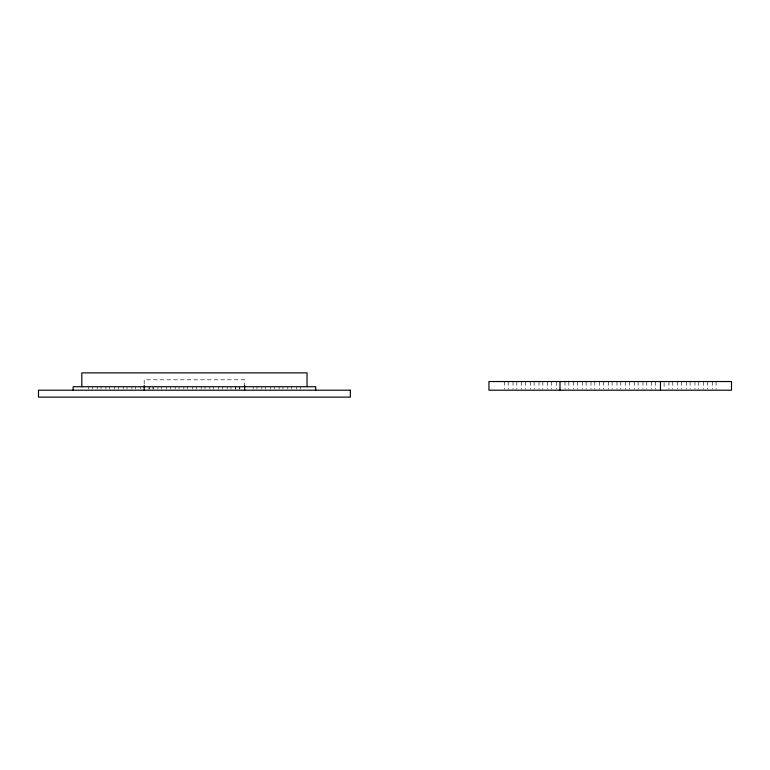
<?xml version="1.0" encoding="UTF-8"?>
<svg xmlns="http://www.w3.org/2000/svg" width="770" height="770" viewBox="0 0 770 770"><rect width="100%" height="100%" fill="white"/><g stroke="black" fill="none" stroke-linecap="round" stroke-linejoin="round"><path stroke-width="0.58" stroke-dasharray="3.85 2.89" d="M716.081 381.535L716.081 389.11M712.269 381.535L712.269 389.11M707.418 381.535L707.418 389.11M703.607 381.535L703.607 389.11M698.756 381.535L698.756 389.11M694.944 381.535L694.944 389.11M690.093 381.535L690.093 389.11M686.282 381.535L686.282 389.11M681.431 381.535L681.431 389.11M677.619 381.535L677.619 389.11M672.768 381.535L672.768 389.11M668.957 381.535L668.957 389.11M664.106 382.613L664.106 389.11M655.443 381.535L655.443 389.11M651.632 381.535L651.632 389.11M646.781 381.535L646.781 389.11M642.969 381.535L642.969 389.11M638.118 381.535L638.118 389.11M634.307 381.535L634.307 389.11M629.456 381.535L629.456 389.11M625.644 381.535L625.644 389.11M620.793 381.535L620.793 389.11M616.982 381.535L616.982 389.11M612.131 381.535L612.131 389.11M608.319 381.535L608.319 389.11M603.468 381.535L603.468 389.11M599.657 381.535L599.657 389.11M594.806 381.535L594.806 389.11M590.994 381.535L590.994 389.11M586.143 381.535L586.143 389.11M582.332 381.535L582.332 389.11M577.481 381.535L577.481 389.11M573.669 381.535L573.669 389.11M568.818 381.535L568.818 389.11M565.007 381.535L565.007 389.11M556.344 381.535L556.344 389.11M551.493 381.535L551.493 389.11M547.682 381.535L547.682 389.11M542.831 381.535L542.831 389.11M539.019 381.535L539.019 389.11M534.168 381.535L534.168 389.11M530.357 381.535L530.357 389.11M525.506 381.535L525.506 389.11M521.694 381.535L521.694 389.11M516.843 381.535L516.843 389.11M513.032 381.535L513.032 389.11M508.181 381.535L508.181 389.11M504.369 381.535L504.369 389.11M300.281 386.733L300.281 389.043M296.469 386.733L296.469 389.043M291.618 386.733L291.618 389.043M287.807 386.733L287.807 389.043M282.956 386.733L282.956 389.043M279.144 386.733L279.144 389.043M274.293 386.733L274.293 389.043M270.482 386.733L270.482 389.043M265.631 386.733L265.631 389.043M261.819 386.733L261.819 389.043M256.968 386.733L256.968 389.043M253.157 386.733L253.157 389.043M244.658 386.733L244.658 379.803L144.192 379.803L144.192 384.423M239.816 387.425L239.816 389.274M239.643 386.733L239.643 389.043M235.832 386.733L235.832 389.043M235.659 387.425L235.659 389.274M230.981 386.733L230.981 389.043M227.169 386.733L227.169 389.043M222.318 386.733L222.318 389.043M218.507 386.733L218.507 389.043M213.656 386.733L213.656 389.043M209.844 386.733L209.844 389.043M204.993 386.733L204.993 389.043M201.182 386.733L201.182 389.043M196.331 386.733L196.331 389.043M192.519 386.733L192.519 389.043M187.668 386.733L187.668 389.043M183.857 386.733L183.857 389.043M179.006 386.733L179.006 389.043M175.194 386.733L175.194 389.043M170.343 386.733L170.343 389.043M166.532 386.733L166.532 389.043M161.681 386.733L161.681 389.043M157.869 386.733L157.869 389.043M153.191 387.425L153.191 389.274M153.018 386.733L153.018 389.043M149.207 386.733L149.207 389.043M149.034 387.425L149.034 389.274M140.544 386.733L140.544 389.043M135.693 386.733L135.693 389.043M131.882 386.733L131.882 389.043M127.031 386.733L127.031 389.043M123.219 386.733L123.219 389.043M118.368 386.733L118.368 389.043M114.557 386.733L114.557 389.043M109.706 386.733L109.706 389.043M105.894 386.733L105.894 389.043M101.043 386.733L101.043 389.043M97.232 386.733L97.232 389.043M92.381 386.733L92.381 389.043M88.569 386.733L88.569 389.043"/><path stroke-width="1.16" d="M660.458 381.535L660.458 390.197M559.992 381.535L559.992 390.197M315.7 390.197L315.7 386.733L73.15 386.733L73.15 390.197M307.038 386.733L307.038 372.873L81.812 372.873L81.812 386.733M244.658 385.578L244.658 390.197M144.192 385.578L144.192 390.197M731.5 381.535L488.95 381.535L488.95 390.197L731.5 390.197L731.5 381.535M350.35 390.197L38.5 390.197L38.5 397.128L350.35 397.128L350.35 390.197"/></g></svg>
